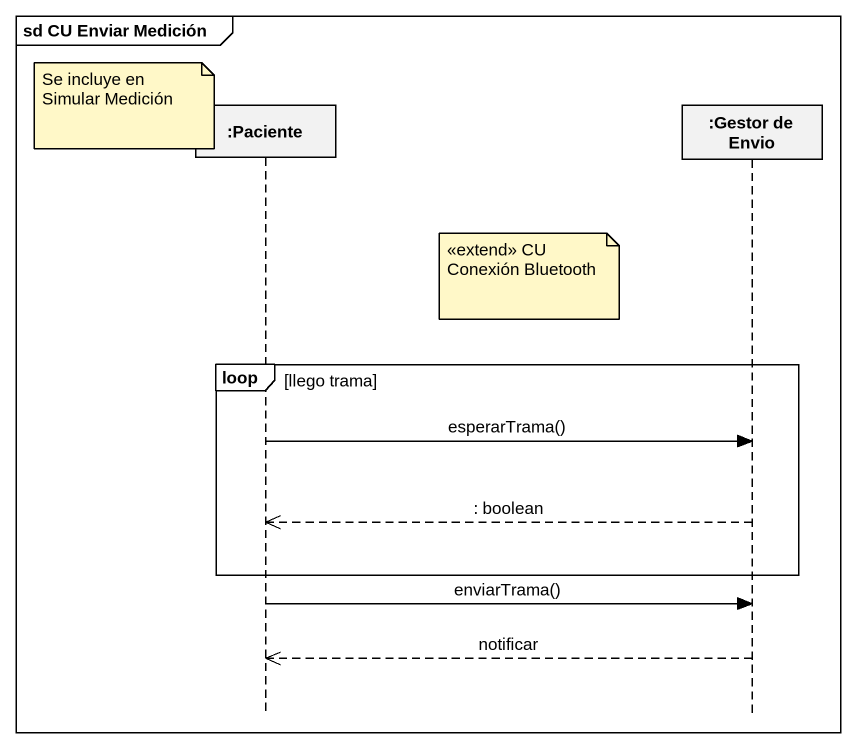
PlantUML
@startuml
mainframe sd CU Enviar Medición
hide footbox
participant ":Paciente" as Paciente
participant ":Gestor de Envio" as Gestor_de_Envio

note left of Paciente : Se incluye en Simular Medición
note left of Gestor_de_Envio : <<extend>> CU Conexión Bluetooth
loop llego trama
  Paciente -> Gestor_de_Envio : esperarTrama()
  Gestor_de_Envio -->> Paciente : : boolean
end
Paciente -> Gestor_de_Envio : enviarTrama()
Gestor_de_Envio -->> Paciente : notificar
@enduml
